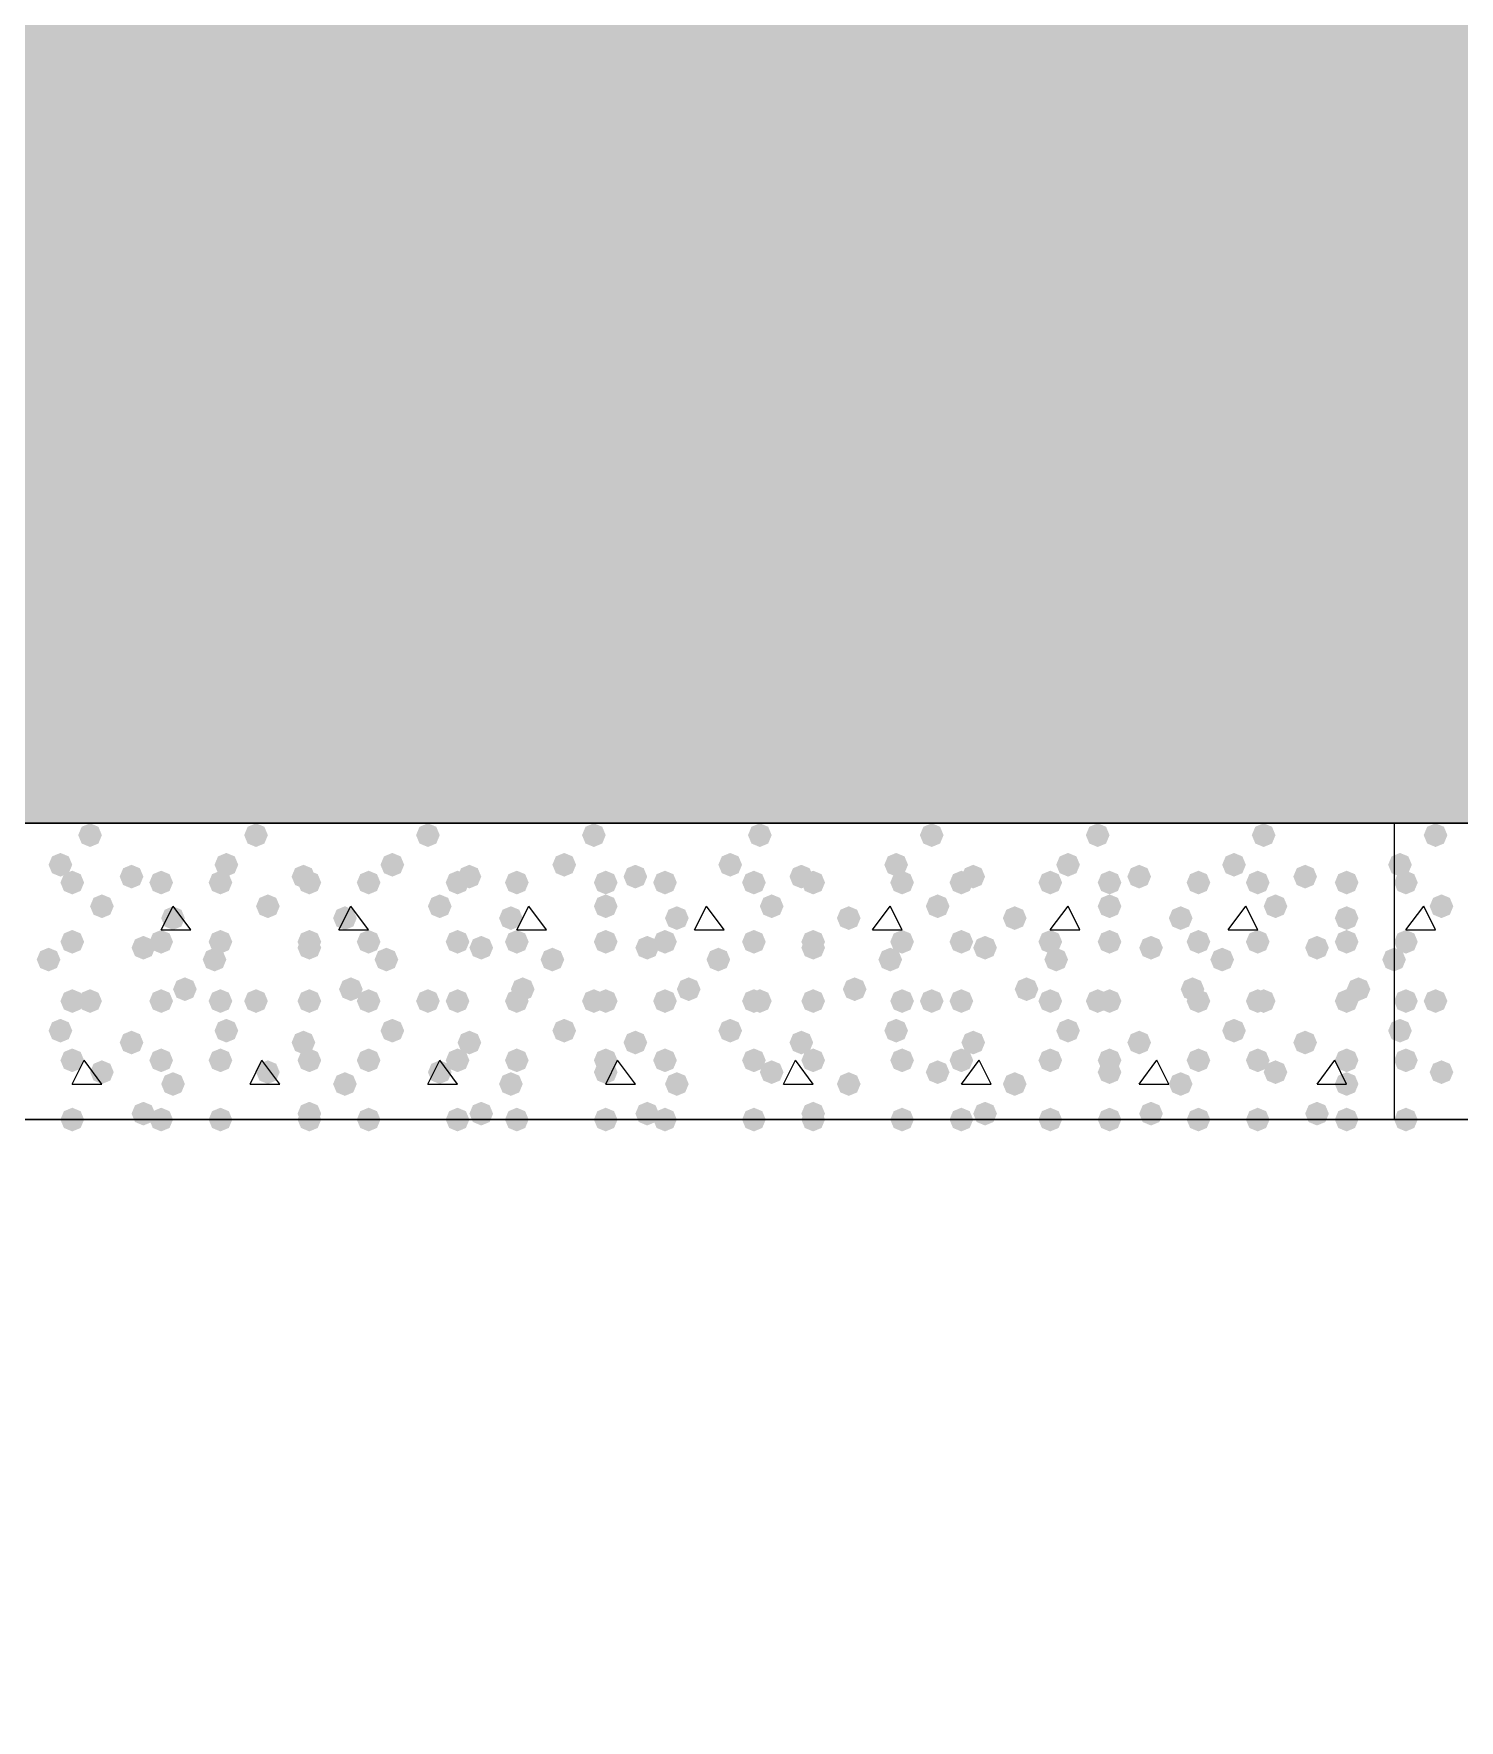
# Model space of a CAD drawing. Header units: millimetres. Extents: x 0 to 420, y 0 to 297.
# Drawn here: x 185.06 to 195.24, y 143.83 to 155.88 of the extents above; entities that cross this region are included whole.
import ezdxf

# ---------------------------------------------------------------- set-up
doc = ezdxf.new("R2010")
doc.units = ezdxf.units.MM
doc.layers.get('0').update_dxf_attribs({"linetype": 'CONTINUOUS'})

msp = doc.modelspace()

# ---------------------------------------------------------------- hatches: boundary and pattern name
at = {"true_color": 0x000008}
h = msp.add_hatch(color=0, dxfattribs=at)
h.paths.add_polyline_path([(379.518333, 162.263667), (33.401, 162.263667), (379.518333, 150.241)], flags=0)
h.paths.add_polyline_path([(33.401, 162.263667), (379.518333, 150.241), (33.401, 150.241)], flags=0)
for points in [[(185.547, 150.156333), (185.522129, 150.096537), (185.462333, 150.071667), (185.402537, 150.096537), (185.377667, 150.156333), (185.402537, 150.216129), (185.462333, 150.241), (185.522129, 150.216129)], [(186.732333, 150.156333), (186.707462, 150.096537), (186.647667, 150.071667), (186.587871, 150.096537), (186.563, 150.156333), (186.587871, 150.216129), (186.647667, 150.241), (186.707462, 150.216129)], [(187.96, 150.156333), (187.935129, 150.096537), (187.875333, 150.071667), (187.815538, 150.096537), (187.790667, 150.156333), (187.815537, 150.216129), (187.875333, 150.241), (187.935129, 150.216129)], [(189.145333, 150.156333), (189.120462, 150.096537), (189.060667, 150.071667), (189.000871, 150.096537), (188.976, 150.156333), (189.000871, 150.216129), (189.060667, 150.241), (189.120462, 150.216129)], [(190.330667, 150.156333), (190.305796, 150.096537), (190.246, 150.071667), (190.186204, 150.096537), (190.161333, 150.156333), (190.186204, 150.216129), (190.246, 150.241), (190.305796, 150.216129)], [(191.558333, 150.156333), (191.533462, 150.096537), (191.473667, 150.071667), (191.413871, 150.096537), (191.389, 150.156333), (191.413871, 150.216129), (191.473667, 150.241), (191.533462, 150.216129)], [(192.743667, 150.156333), (192.718796, 150.096537), (192.659, 150.071667), (192.599204, 150.096537), (192.574333, 150.156333), (192.599204, 150.216129), (192.659, 150.241), (192.718796, 150.216129)], [(193.929, 150.156333), (193.904129, 150.096537), (193.844333, 150.071667), (193.784538, 150.096537), (193.759667, 150.156333), (193.784537, 150.216129), (193.844333, 150.241), (193.904129, 150.216129)], [(185.335333, 149.944667), (185.310462, 149.884871), (185.250667, 149.86), (185.190871, 149.884871), (185.166, 149.944667), (185.190871, 150.004462), (185.250667, 150.029333), (185.310462, 150.004463)], [(186.520667, 149.944667), (186.495796, 149.884871), (186.436, 149.86), (186.376204, 149.884871), (186.351333, 149.944667), (186.376204, 150.004462), (186.436, 150.029333), (186.495796, 150.004463)], [(187.706, 149.944667), (187.681129, 149.884871), (187.621333, 149.86), (187.561538, 149.884871), (187.536667, 149.944667), (187.561537, 150.004462), (187.621333, 150.029333), (187.681129, 150.004463)], [(188.933667, 149.944667), (188.908796, 149.884871), (188.849, 149.86), (188.789204, 149.884871), (188.764333, 149.944667), (188.789204, 150.004462), (188.849, 150.029333), (188.908796, 150.004463)], [(190.119, 149.944667), (190.094129, 149.884871), (190.034333, 149.86), (189.974538, 149.884871), (189.949667, 149.944667), (189.974537, 150.004462), (190.034333, 150.029333), (190.094129, 150.004463)], [(191.304333, 149.944667), (191.279462, 149.884871), (191.219667, 149.86), (191.159871, 149.884871), (191.135, 149.944667), (191.159871, 150.004462), (191.219667, 150.029333), (191.279462, 150.004463)], [(192.532, 149.944667), (192.507129, 149.884871), (192.447333, 149.86), (192.387538, 149.884871), (192.362667, 149.944667), (192.387537, 150.004462), (192.447333, 150.029333), (192.507129, 150.004463)], [(193.717333, 149.944667), (193.692462, 149.884871), (193.632667, 149.86), (193.572871, 149.884871), (193.548, 149.944667), (193.572871, 150.004462), (193.632667, 150.029333), (193.692462, 150.004463)], [(185.42, 149.817667), (185.395129, 149.757871), (185.335333, 149.733), (185.275538, 149.757871), (185.250667, 149.817667), (185.275537, 149.877462), (185.335333, 149.902333), (185.395129, 149.877463)], [(185.843333, 149.86), (185.818463, 149.800204), (185.758667, 149.775333), (185.698871, 149.800204), (185.674, 149.86), (185.698871, 149.919796), (185.758667, 149.944667), (185.818462, 149.919796)], [(186.055, 149.817667), (186.030129, 149.757871), (185.970333, 149.733), (185.910538, 149.757871), (185.885667, 149.817667), (185.910537, 149.877462), (185.970333, 149.902333), (186.030129, 149.877463)], [(186.478333, 149.817667), (186.453463, 149.757871), (186.393667, 149.733), (186.333871, 149.757871), (186.309, 149.817667), (186.333871, 149.877462), (186.393667, 149.902333), (186.453462, 149.877463)], [(187.071, 149.86), (187.046129, 149.800204), (186.986333, 149.775333), (186.926538, 149.800204), (186.901667, 149.86), (186.926537, 149.919796), (186.986333, 149.944667), (187.046129, 149.919796)], [(187.113333, 149.817667), (187.088462, 149.757871), (187.028667, 149.733), (186.968871, 149.757871), (186.944, 149.817667), (186.968871, 149.877462), (187.028667, 149.902333), (187.088462, 149.877463)], [(187.536667, 149.817667), (187.511796, 149.757871), (187.452, 149.733), (187.392204, 149.757871), (187.367333, 149.817667), (187.392204, 149.877462), (187.452, 149.902333), (187.511796, 149.877463)], [(188.171667, 149.817667), (188.146796, 149.757871), (188.087, 149.733), (188.027204, 149.757871), (188.002333, 149.817667), (188.027204, 149.877462), (188.087, 149.902333), (188.146796, 149.877463)], [(188.256333, 149.86), (188.231462, 149.800204), (188.171667, 149.775333), (188.111871, 149.800204), (188.087, 149.86), (188.111871, 149.919796), (188.171667, 149.944667), (188.231462, 149.919796)], [(188.595, 149.817667), (188.570129, 149.757871), (188.510333, 149.733), (188.450538, 149.757871), (188.425667, 149.817667), (188.450537, 149.877462), (188.510333, 149.902333), (188.570129, 149.877463)], [(189.23, 149.817667), (189.205129, 149.757871), (189.145333, 149.733), (189.085538, 149.757871), (189.060667, 149.817667), (189.085537, 149.877462), (189.145333, 149.902333), (189.205129, 149.877463)], [(189.441667, 149.86), (189.416796, 149.800204), (189.357, 149.775333), (189.297204, 149.800204), (189.272333, 149.86), (189.297204, 149.919796), (189.357, 149.944667), (189.416796, 149.919796)], [(189.653333, 149.817667), (189.628463, 149.757871), (189.568667, 149.733), (189.508871, 149.757871), (189.484, 149.817667), (189.508871, 149.877462), (189.568667, 149.902333), (189.628462, 149.877463)], [(190.288333, 149.817667), (190.263463, 149.757871), (190.203667, 149.733), (190.143871, 149.757871), (190.119, 149.817667), (190.143871, 149.877462), (190.203667, 149.902333), (190.263462, 149.877463)], [(190.627, 149.86), (190.602129, 149.800204), (190.542333, 149.775333), (190.482537, 149.800204), (190.457667, 149.86), (190.482537, 149.919796), (190.542333, 149.944667), (190.602129, 149.919796)], [(190.711667, 149.817667), (190.686796, 149.757871), (190.627, 149.733), (190.567204, 149.757871), (190.542333, 149.817667), (190.567204, 149.877462), (190.627, 149.902333), (190.686796, 149.877463)], [(191.346667, 149.817667), (191.321796, 149.757871), (191.262, 149.733), (191.202204, 149.757871), (191.177333, 149.817667), (191.202204, 149.877462), (191.262, 149.902333), (191.321796, 149.877463)], [(191.77, 149.817667), (191.745129, 149.757871), (191.685333, 149.733), (191.625538, 149.757871), (191.600667, 149.817667), (191.625537, 149.877462), (191.685333, 149.902333), (191.745129, 149.877463)], [(191.854667, 149.86), (191.829796, 149.800204), (191.77, 149.775333), (191.710204, 149.800204), (191.685333, 149.86), (191.710204, 149.919796), (191.77, 149.944667), (191.829796, 149.919796)], [(192.405, 149.817667), (192.380129, 149.757871), (192.320333, 149.733), (192.260538, 149.757871), (192.235667, 149.817667), (192.260537, 149.877462), (192.320333, 149.902333), (192.380129, 149.877463)], [(192.828333, 149.817667), (192.803462, 149.757871), (192.743667, 149.733), (192.683871, 149.757871), (192.659, 149.817667), (192.683871, 149.877462), (192.743667, 149.902333), (192.803462, 149.877463)], [(193.04, 149.86), (193.015129, 149.800204), (192.955333, 149.775333), (192.895538, 149.800204), (192.870667, 149.86), (192.895537, 149.919796), (192.955333, 149.944667), (193.015129, 149.919796)], [(193.463333, 149.817667), (193.438462, 149.757871), (193.378667, 149.733), (193.318871, 149.757871), (193.294, 149.817667), (193.318871, 149.877462), (193.378667, 149.902333), (193.438462, 149.877463)], [(193.886667, 149.817667), (193.861796, 149.757871), (193.802, 149.733), (193.742204, 149.757871), (193.717333, 149.817667), (193.742204, 149.877462), (193.802, 149.902333), (193.861796, 149.877463)], [(194.225333, 149.86), (194.200462, 149.800204), (194.140667, 149.775333), (194.080871, 149.800204), (194.056, 149.86), (194.080871, 149.919796), (194.140667, 149.944667), (194.200462, 149.919796)], [(194.521667, 149.817667), (194.496796, 149.757871), (194.437, 149.733), (194.377204, 149.757871), (194.352333, 149.817667), (194.377204, 149.877462), (194.437, 149.902333), (194.496796, 149.877463)], [(185.631667, 149.648333), (185.606796, 149.588537), (185.547, 149.563667), (185.487204, 149.588537), (185.462333, 149.648333), (185.487204, 149.708129), (185.547, 149.733), (185.606796, 149.708129)], [(186.817, 149.648333), (186.792129, 149.588537), (186.732333, 149.563667), (186.672537, 149.588537), (186.647667, 149.648333), (186.672537, 149.708129), (186.732333, 149.733), (186.792129, 149.708129)], [(188.044667, 149.648333), (188.019796, 149.588537), (187.96, 149.563667), (187.900204, 149.588537), (187.875333, 149.648333), (187.900204, 149.708129), (187.96, 149.733), (188.019796, 149.708129)], [(189.23, 149.648333), (189.205129, 149.588537), (189.145333, 149.563667), (189.085538, 149.588537), (189.060667, 149.648333), (189.085537, 149.708129), (189.145333, 149.733), (189.205129, 149.708129)], [(190.415333, 149.648333), (190.390462, 149.588537), (190.330667, 149.563667), (190.270871, 149.588537), (190.246, 149.648333), (190.270871, 149.708129), (190.330667, 149.733), (190.390462, 149.708129)], [(191.600667, 149.648333), (191.575796, 149.588537), (191.516, 149.563667), (191.456204, 149.588537), (191.431333, 149.648333), (191.456204, 149.708129), (191.516, 149.733), (191.575796, 149.708129)], [(192.828333, 149.648333), (192.803462, 149.588537), (192.743667, 149.563667), (192.683871, 149.588537), (192.659, 149.648333), (192.683871, 149.708129), (192.743667, 149.733), (192.803462, 149.708129)], [(194.013667, 149.648333), (193.988796, 149.588537), (193.929, 149.563667), (193.869204, 149.588537), (193.844333, 149.648333), (193.869204, 149.708129), (193.929, 149.733), (193.988796, 149.708129)], [(186.139667, 149.563667), (186.114796, 149.503871), (186.055, 149.479), (185.995204, 149.503871), (185.970333, 149.563667), (185.995204, 149.623462), (186.055, 149.648333), (186.114796, 149.623463)], [(187.367333, 149.563667), (187.342462, 149.503871), (187.282667, 149.479), (187.222871, 149.503871), (187.198, 149.563667), (187.222871, 149.623462), (187.282667, 149.648333), (187.342462, 149.623463)], [(188.552667, 149.563667), (188.527796, 149.503871), (188.468, 149.479), (188.408204, 149.503871), (188.383333, 149.563667), (188.408204, 149.623462), (188.468, 149.648333), (188.527796, 149.623463)], [(189.738, 149.563667), (189.713129, 149.503871), (189.653333, 149.479), (189.593538, 149.503871), (189.568667, 149.563667), (189.593537, 149.623462), (189.653333, 149.648333), (189.713129, 149.623463)], [(190.965667, 149.563667), (190.940796, 149.503871), (190.881, 149.479), (190.821204, 149.503871), (190.796333, 149.563667), (190.821204, 149.623462), (190.881, 149.648333), (190.940796, 149.623463)], [(192.151, 149.563667), (192.126129, 149.503871), (192.066333, 149.479), (192.006538, 149.503871), (191.981667, 149.563667), (192.006537, 149.623462), (192.066333, 149.648333), (192.126129, 149.623463)], [(193.336333, 149.563667), (193.311462, 149.503871), (193.251667, 149.479), (193.191871, 149.503871), (193.167, 149.563667), (193.191871, 149.623462), (193.251667, 149.648333), (193.311462, 149.623463)], [(194.521667, 149.563667), (194.496796, 149.503871), (194.437, 149.479), (194.377204, 149.503871), (194.352333, 149.563667), (194.377204, 149.623462), (194.437, 149.648333), (194.496796, 149.623463)], [(185.42, 149.394333), (185.395129, 149.334537), (185.335333, 149.309667), (185.275538, 149.334537), (185.250667, 149.394333), (185.275537, 149.454129), (185.335333, 149.479), (185.395129, 149.454129)], [(185.928, 149.352), (185.903129, 149.292204), (185.843333, 149.267333), (185.783537, 149.292204), (185.758667, 149.352), (185.783537, 149.411796), (185.843333, 149.436667), (185.903129, 149.411796)], [(186.055, 149.394333), (186.030129, 149.334537), (185.970333, 149.309667), (185.910538, 149.334537), (185.885667, 149.394333), (185.910537, 149.454129), (185.970333, 149.479), (186.030129, 149.454129)], [(186.478333, 149.394333), (186.453463, 149.334537), (186.393667, 149.309667), (186.333871, 149.334537), (186.309, 149.394333), (186.333871, 149.454129), (186.393667, 149.479), (186.453462, 149.454129)], [(187.113333, 149.394333), (187.088462, 149.334537), (187.028667, 149.309667), (186.968871, 149.334537), (186.944, 149.394333), (186.968871, 149.454129), (187.028667, 149.479), (187.088462, 149.454129)], [(187.113333, 149.352), (187.088462, 149.292204), (187.028667, 149.267333), (186.968871, 149.292204), (186.944, 149.352), (186.968871, 149.411796), (187.028667, 149.436667), (187.088462, 149.411796)], [(187.536667, 149.394333), (187.511796, 149.334537), (187.452, 149.309667), (187.392204, 149.334537), (187.367333, 149.394333), (187.392204, 149.454129), (187.452, 149.479), (187.511796, 149.454129)], [(188.171667, 149.394333), (188.146796, 149.334537), (188.087, 149.309667), (188.027204, 149.334537), (188.002333, 149.394333), (188.027204, 149.454129), (188.087, 149.479), (188.146796, 149.454129)], [(188.341, 149.352), (188.316129, 149.292204), (188.256333, 149.267333), (188.196538, 149.292204), (188.171667, 149.352), (188.196537, 149.411796), (188.256333, 149.436667), (188.316129, 149.411796)], [(188.595, 149.394333), (188.570129, 149.334537), (188.510333, 149.309667), (188.450538, 149.334537), (188.425667, 149.394333), (188.450537, 149.454129), (188.510333, 149.479), (188.570129, 149.454129)], [(189.23, 149.394333), (189.205129, 149.334537), (189.145333, 149.309667), (189.085538, 149.334537), (189.060667, 149.394333), (189.085537, 149.454129), (189.145333, 149.479), (189.205129, 149.454129)], [(189.526333, 149.352), (189.501462, 149.292204), (189.441667, 149.267333), (189.381871, 149.292204), (189.357, 149.352), (189.381871, 149.411796), (189.441667, 149.436667), (189.501462, 149.411796)], [(189.653333, 149.394333), (189.628463, 149.334537), (189.568667, 149.309667), (189.508871, 149.334537), (189.484, 149.394333), (189.508871, 149.454129), (189.568667, 149.479), (189.628462, 149.454129)], [(190.288333, 149.394333), (190.263463, 149.334537), (190.203667, 149.309667), (190.143871, 149.334537), (190.119, 149.394333), (190.143871, 149.454129), (190.203667, 149.479), (190.263462, 149.454129)], [(190.711667, 149.394333), (190.686796, 149.334537), (190.627, 149.309667), (190.567204, 149.334537), (190.542333, 149.394333), (190.567204, 149.454129), (190.627, 149.479), (190.686796, 149.454129)], [(190.711667, 149.352), (190.686796, 149.292204), (190.627, 149.267333), (190.567204, 149.292204), (190.542333, 149.352), (190.567204, 149.411796), (190.627, 149.436667), (190.686796, 149.411796)], [(191.346667, 149.394333), (191.321796, 149.334537), (191.262, 149.309667), (191.202204, 149.334537), (191.177333, 149.394333), (191.202204, 149.454129), (191.262, 149.479), (191.321796, 149.454129)], [(191.77, 149.394333), (191.745129, 149.334537), (191.685333, 149.309667), (191.625538, 149.334537), (191.600667, 149.394333), (191.625537, 149.454129), (191.685333, 149.479), (191.745129, 149.454129)], [(191.939333, 149.352), (191.914463, 149.292204), (191.854667, 149.267333), (191.794871, 149.292204), (191.77, 149.352), (191.794871, 149.411796), (191.854667, 149.436667), (191.914462, 149.411796)], [(192.405, 149.394333), (192.380129, 149.334537), (192.320333, 149.309667), (192.260538, 149.334537), (192.235667, 149.394333), (192.260537, 149.454129), (192.320333, 149.479), (192.380129, 149.454129)], [(192.828333, 149.394333), (192.803462, 149.334537), (192.743667, 149.309667), (192.683871, 149.334537), (192.659, 149.394333), (192.683871, 149.454129), (192.743667, 149.479), (192.803462, 149.454129)], [(193.124667, 149.352), (193.099796, 149.292204), (193.04, 149.267333), (192.980204, 149.292204), (192.955333, 149.352), (192.980204, 149.411796), (193.04, 149.436667), (193.099796, 149.411796)], [(193.463333, 149.394333), (193.438462, 149.334537), (193.378667, 149.309667), (193.318871, 149.334537), (193.294, 149.394333), (193.318871, 149.454129), (193.378667, 149.479), (193.438462, 149.454129)], [(193.886667, 149.394333), (193.861796, 149.334537), (193.802, 149.309667), (193.742204, 149.334537), (193.717333, 149.394333), (193.742204, 149.454129), (193.802, 149.479), (193.861796, 149.454129)], [(194.31, 149.352), (194.285129, 149.292204), (194.225333, 149.267333), (194.165538, 149.292204), (194.140667, 149.352), (194.165537, 149.411796), (194.225333, 149.436667), (194.285129, 149.411796)], [(194.521667, 149.394333), (194.496796, 149.334537), (194.437, 149.309667), (194.377204, 149.334537), (194.352333, 149.394333), (194.377204, 149.454129), (194.437, 149.479), (194.496796, 149.454129)], [(185.250667, 149.267333), (185.225796, 149.207537), (185.166, 149.182667), (185.106204, 149.207537), (185.081333, 149.267333), (185.106204, 149.327129), (185.166, 149.352), (185.225796, 149.327129)], [(186.436, 149.267333), (186.411129, 149.207537), (186.351333, 149.182667), (186.291538, 149.207537), (186.266667, 149.267333), (186.291537, 149.327129), (186.351333, 149.352), (186.411129, 149.327129)], [(187.663667, 149.267333), (187.638796, 149.207537), (187.579, 149.182667), (187.519204, 149.207537), (187.494333, 149.267333), (187.519204, 149.327129), (187.579, 149.352), (187.638796, 149.327129)], [(188.849, 149.267333), (188.824129, 149.207537), (188.764333, 149.182667), (188.704538, 149.207537), (188.679667, 149.267333), (188.704537, 149.327129), (188.764333, 149.352), (188.824129, 149.327129)], [(190.034333, 149.267333), (190.009462, 149.207537), (189.949667, 149.182667), (189.889871, 149.207537), (189.865, 149.267333), (189.889871, 149.327129), (189.949667, 149.352), (190.009462, 149.327129)], [(191.262, 149.267333), (191.237129, 149.207537), (191.177333, 149.182667), (191.117538, 149.207537), (191.092667, 149.267333), (191.117537, 149.327129), (191.177333, 149.352), (191.237129, 149.327129)], [(192.447333, 149.267333), (192.422462, 149.207537), (192.362667, 149.182667), (192.302871, 149.207537), (192.278, 149.267333), (192.302871, 149.327129), (192.362667, 149.352), (192.422462, 149.327129)], [(193.632667, 149.267333), (193.607796, 149.207537), (193.548, 149.182667), (193.488204, 149.207537), (193.463333, 149.267333), (193.488204, 149.327129), (193.548, 149.352), (193.607796, 149.327129)], [(194.860333, 149.267333), (194.835462, 149.207537), (194.775667, 149.182667), (194.715871, 149.207537), (194.691, 149.267333), (194.715871, 149.327129), (194.775667, 149.352), (194.835462, 149.327129)], [(185.42, 148.971), (185.395129, 148.911204), (185.335333, 148.886333), (185.275538, 148.911204), (185.250667, 148.971), (185.275537, 149.030796), (185.335333, 149.055667), (185.395129, 149.030796)], [(185.547, 148.971), (185.522129, 148.911204), (185.462333, 148.886333), (185.402537, 148.911204), (185.377667, 148.971), (185.402537, 149.030796), (185.462333, 149.055667), (185.522129, 149.030796)], [(186.055, 148.971), (186.030129, 148.911204), (185.970333, 148.886333), (185.910538, 148.911204), (185.885667, 148.971), (185.910537, 149.030796), (185.970333, 149.055667), (186.030129, 149.030796)], [(186.224333, 149.055667), (186.199462, 148.995871), (186.139667, 148.971), (186.079871, 148.995871), (186.055, 149.055667), (186.079871, 149.115462), (186.139667, 149.140333), (186.199462, 149.115463)], [(186.478333, 148.971), (186.453463, 148.911204), (186.393667, 148.886333), (186.333871, 148.911204), (186.309, 148.971), (186.333871, 149.030796), (186.393667, 149.055667), (186.453462, 149.030796)], [(186.732333, 148.971), (186.707462, 148.911204), (186.647667, 148.886333), (186.587871, 148.911204), (186.563, 148.971), (186.587871, 149.030796), (186.647667, 149.055667), (186.707462, 149.030796)], [(187.113333, 148.971), (187.088462, 148.911204), (187.028667, 148.886333), (186.968871, 148.911204), (186.944, 148.971), (186.968871, 149.030796), (187.028667, 149.055667), (187.088462, 149.030796)], [(187.409667, 149.055667), (187.384796, 148.995871), (187.325, 148.971), (187.265204, 148.995871), (187.240333, 149.055667), (187.265204, 149.115462), (187.325, 149.140333), (187.384796, 149.115463)], [(187.536667, 148.971), (187.511796, 148.911204), (187.452, 148.886333), (187.392204, 148.911204), (187.367333, 148.971), (187.392204, 149.030796), (187.452, 149.055667), (187.511796, 149.030796)], [(187.96, 148.971), (187.935129, 148.911204), (187.875333, 148.886333), (187.815538, 148.911204), (187.790667, 148.971), (187.815537, 149.030796), (187.875333, 149.055667), (187.935129, 149.030796)], [(188.171667, 148.971), (188.146796, 148.911204), (188.087, 148.886333), (188.027204, 148.911204), (188.002333, 148.971), (188.027204, 149.030796), (188.087, 149.055667), (188.146796, 149.030796)], [(188.595, 148.971), (188.570129, 148.911204), (188.510333, 148.886333), (188.450538, 148.911204), (188.425667, 148.971), (188.450537, 149.030796), (188.510333, 149.055667), (188.570129, 149.030796)], [(188.637333, 149.055667), (188.612462, 148.995871), (188.552667, 148.971), (188.492871, 148.995871), (188.468, 149.055667), (188.492871, 149.115462), (188.552667, 149.140333), (188.612462, 149.115463)], [(189.145333, 148.971), (189.120462, 148.911204), (189.060667, 148.886333), (189.000871, 148.911204), (188.976, 148.971), (189.000871, 149.030796), (189.060667, 149.055667), (189.120462, 149.030796)], [(189.23, 148.971), (189.205129, 148.911204), (189.145333, 148.886333), (189.085538, 148.911204), (189.060667, 148.971), (189.085537, 149.030796), (189.145333, 149.055667), (189.205129, 149.030796)], [(189.653333, 148.971), (189.628463, 148.911204), (189.568667, 148.886333), (189.508871, 148.911204), (189.484, 148.971), (189.508871, 149.030796), (189.568667, 149.055667), (189.628462, 149.030796)], [(189.822667, 149.055667), (189.797796, 148.995871), (189.738, 148.971), (189.678204, 148.995871), (189.653333, 149.055667), (189.678204, 149.115462), (189.738, 149.140333), (189.797796, 149.115463)], [(190.288333, 148.971), (190.263463, 148.911204), (190.203667, 148.886333), (190.143871, 148.911204), (190.119, 148.971), (190.143871, 149.030796), (190.203667, 149.055667), (190.263462, 149.030796)], [(190.330667, 148.971), (190.305796, 148.911204), (190.246, 148.886333), (190.186204, 148.911204), (190.161333, 148.971), (190.186204, 149.030796), (190.246, 149.055667), (190.305796, 149.030796)], [(190.711667, 148.971), (190.686796, 148.911204), (190.627, 148.886333), (190.567204, 148.911204), (190.542333, 148.971), (190.567204, 149.030796), (190.627, 149.055667), (190.686796, 149.030796)], [(191.008, 149.055667), (190.983129, 148.995871), (190.923333, 148.971), (190.863538, 148.995871), (190.838667, 149.055667), (190.863537, 149.115462), (190.923333, 149.140333), (190.983129, 149.115463)], [(191.346667, 148.971), (191.321796, 148.911204), (191.262, 148.886333), (191.202204, 148.911204), (191.177333, 148.971), (191.202204, 149.030796), (191.262, 149.055667), (191.321796, 149.030796)], [(191.558333, 148.971), (191.533462, 148.911204), (191.473667, 148.886333), (191.413871, 148.911204), (191.389, 148.971), (191.413871, 149.030796), (191.473667, 149.055667), (191.533462, 149.030796)], [(191.77, 148.971), (191.745129, 148.911204), (191.685333, 148.886333), (191.625538, 148.911204), (191.600667, 148.971), (191.625537, 149.030796), (191.685333, 149.055667), (191.745129, 149.030796)], [(192.235667, 149.055667), (192.210796, 148.995871), (192.151, 148.971), (192.091204, 148.995871), (192.066333, 149.055667), (192.091204, 149.115462), (192.151, 149.140333), (192.210796, 149.115463)], [(192.405, 148.971), (192.380129, 148.911204), (192.320333, 148.886333), (192.260538, 148.911204), (192.235667, 148.971), (192.260537, 149.030796), (192.320333, 149.055667), (192.380129, 149.030796)], [(192.743667, 148.971), (192.718796, 148.911204), (192.659, 148.886333), (192.599204, 148.911204), (192.574333, 148.971), (192.599204, 149.030796), (192.659, 149.055667), (192.718796, 149.030796)], [(192.828333, 148.971), (192.803462, 148.911204), (192.743667, 148.886333), (192.683871, 148.911204), (192.659, 148.971), (192.683871, 149.030796), (192.743667, 149.055667), (192.803462, 149.030796)], [(193.421, 149.055667), (193.396129, 148.995871), (193.336333, 148.971), (193.276538, 148.995871), (193.251667, 149.055667), (193.276537, 149.115462), (193.336333, 149.140333), (193.396129, 149.115463)], [(193.463333, 148.971), (193.438462, 148.911204), (193.378667, 148.886333), (193.318871, 148.911204), (193.294, 148.971), (193.318871, 149.030796), (193.378667, 149.055667), (193.438462, 149.030796)], [(193.886667, 148.971), (193.861796, 148.911204), (193.802, 148.886333), (193.742204, 148.911204), (193.717333, 148.971), (193.742204, 149.030796), (193.802, 149.055667), (193.861796, 149.030796)], [(193.929, 148.971), (193.904129, 148.911204), (193.844333, 148.886333), (193.784538, 148.911204), (193.759667, 148.971), (193.784537, 149.030796), (193.844333, 149.055667), (193.904129, 149.030796)], [(194.521667, 148.971), (194.496796, 148.911204), (194.437, 148.886333), (194.377204, 148.911204), (194.352333, 148.971), (194.377204, 149.030796), (194.437, 149.055667), (194.496796, 149.030796)], [(194.606333, 149.055667), (194.581462, 148.995871), (194.521667, 148.971), (194.461871, 148.995871), (194.437, 149.055667), (194.461871, 149.115462), (194.521667, 149.140333), (194.581462, 149.115463)], [(185.335333, 148.759333), (185.310462, 148.699537), (185.250667, 148.674667), (185.190871, 148.699537), (185.166, 148.759333), (185.190871, 148.819129), (185.250667, 148.844), (185.310462, 148.819129)], [(186.520667, 148.759333), (186.495796, 148.699537), (186.436, 148.674667), (186.376204, 148.699537), (186.351333, 148.759333), (186.376204, 148.819129), (186.436, 148.844), (186.495796, 148.819129)], [(187.706, 148.759333), (187.681129, 148.699537), (187.621333, 148.674667), (187.561538, 148.699537), (187.536667, 148.759333), (187.561537, 148.819129), (187.621333, 148.844), (187.681129, 148.819129)], [(188.933667, 148.759333), (188.908796, 148.699537), (188.849, 148.674667), (188.789204, 148.699537), (188.764333, 148.759333), (188.789204, 148.819129), (188.849, 148.844), (188.908796, 148.819129)], [(190.119, 148.759333), (190.094129, 148.699537), (190.034333, 148.674667), (189.974538, 148.699537), (189.949667, 148.759333), (189.974537, 148.819129), (190.034333, 148.844), (190.094129, 148.819129)], [(191.304333, 148.759333), (191.279462, 148.699537), (191.219667, 148.674667), (191.159871, 148.699537), (191.135, 148.759333), (191.159871, 148.819129), (191.219667, 148.844), (191.279462, 148.819129)], [(192.532, 148.759333), (192.507129, 148.699537), (192.447333, 148.674667), (192.387538, 148.699537), (192.362667, 148.759333), (192.387537, 148.819129), (192.447333, 148.844), (192.507129, 148.819129)], [(193.717333, 148.759333), (193.692462, 148.699537), (193.632667, 148.674667), (193.572871, 148.699537), (193.548, 148.759333), (193.572871, 148.819129), (193.632667, 148.844), (193.692462, 148.819129)], [(185.843333, 148.674667), (185.818463, 148.614871), (185.758667, 148.59), (185.698871, 148.614871), (185.674, 148.674667), (185.698871, 148.734462), (185.758667, 148.759333), (185.818462, 148.734463)], [(187.071, 148.674667), (187.046129, 148.614871), (186.986333, 148.59), (186.926538, 148.614871), (186.901667, 148.674667), (186.926537, 148.734462), (186.986333, 148.759333), (187.046129, 148.734463)], [(188.256333, 148.674667), (188.231462, 148.614871), (188.171667, 148.59), (188.111871, 148.614871), (188.087, 148.674667), (188.111871, 148.734462), (188.171667, 148.759333), (188.231462, 148.734463)], [(189.441667, 148.674667), (189.416796, 148.614871), (189.357, 148.59), (189.297204, 148.614871), (189.272333, 148.674667), (189.297204, 148.734462), (189.357, 148.759333), (189.416796, 148.734463)], [(190.627, 148.674667), (190.602129, 148.614871), (190.542333, 148.59), (190.482537, 148.614871), (190.457667, 148.674667), (190.482537, 148.734462), (190.542333, 148.759333), (190.602129, 148.734463)], [(191.854667, 148.674667), (191.829796, 148.614871), (191.77, 148.59), (191.710204, 148.614871), (191.685333, 148.674667), (191.710204, 148.734462), (191.77, 148.759333), (191.829796, 148.734463)], [(193.04, 148.674667), (193.015129, 148.614871), (192.955333, 148.59), (192.895538, 148.614871), (192.870667, 148.674667), (192.895537, 148.734462), (192.955333, 148.759333), (193.015129, 148.734463)], [(194.225333, 148.674667), (194.200462, 148.614871), (194.140667, 148.59), (194.080871, 148.614871), (194.056, 148.674667), (194.080871, 148.734462), (194.140667, 148.759333), (194.200462, 148.734463)], [(185.42, 148.547667), (185.395129, 148.487871), (185.335333, 148.463), (185.275538, 148.487871), (185.250667, 148.547667), (185.275537, 148.607462), (185.335333, 148.632333), (185.395129, 148.607463)], [(186.055, 148.547667), (186.030129, 148.487871), (185.970333, 148.463), (185.910538, 148.487871), (185.885667, 148.547667), (185.910537, 148.607462), (185.970333, 148.632333), (186.030129, 148.607463)], [(186.478333, 148.547667), (186.453463, 148.487871), (186.393667, 148.463), (186.333871, 148.487871), (186.309, 148.547667), (186.333871, 148.607462), (186.393667, 148.632333), (186.453462, 148.607463)], [(187.113333, 148.547667), (187.088462, 148.487871), (187.028667, 148.463), (186.968871, 148.487871), (186.944, 148.547667), (186.968871, 148.607462), (187.028667, 148.632333), (187.088462, 148.607463)], [(187.536667, 148.547667), (187.511796, 148.487871), (187.452, 148.463), (187.392204, 148.487871), (187.367333, 148.547667), (187.392204, 148.607462), (187.452, 148.632333), (187.511796, 148.607463)], [(188.171667, 148.547667), (188.146796, 148.487871), (188.087, 148.463), (188.027204, 148.487871), (188.002333, 148.547667), (188.027204, 148.607462), (188.087, 148.632333), (188.146796, 148.607463)], [(188.595, 148.547667), (188.570129, 148.487871), (188.510333, 148.463), (188.450538, 148.487871), (188.425667, 148.547667), (188.450537, 148.607462), (188.510333, 148.632333), (188.570129, 148.607463)], [(189.23, 148.547667), (189.205129, 148.487871), (189.145333, 148.463), (189.085538, 148.487871), (189.060667, 148.547667), (189.085537, 148.607462), (189.145333, 148.632333), (189.205129, 148.607463)], [(189.653333, 148.547667), (189.628463, 148.487871), (189.568667, 148.463), (189.508871, 148.487871), (189.484, 148.547667), (189.508871, 148.607462), (189.568667, 148.632333), (189.628462, 148.607463)], [(190.288333, 148.547667), (190.263463, 148.487871), (190.203667, 148.463), (190.143871, 148.487871), (190.119, 148.547667), (190.143871, 148.607462), (190.203667, 148.632333), (190.263462, 148.607463)], [(190.711667, 148.547667), (190.686796, 148.487871), (190.627, 148.463), (190.567204, 148.487871), (190.542333, 148.547667), (190.567204, 148.607462), (190.627, 148.632333), (190.686796, 148.607463)], [(191.346667, 148.547667), (191.321796, 148.487871), (191.262, 148.463), (191.202204, 148.487871), (191.177333, 148.547667), (191.202204, 148.607462), (191.262, 148.632333), (191.321796, 148.607463)], [(191.77, 148.547667), (191.745129, 148.487871), (191.685333, 148.463), (191.625538, 148.487871), (191.600667, 148.547667), (191.625537, 148.607462), (191.685333, 148.632333), (191.745129, 148.607463)], [(192.405, 148.547667), (192.380129, 148.487871), (192.320333, 148.463), (192.260538, 148.487871), (192.235667, 148.547667), (192.260537, 148.607462), (192.320333, 148.632333), (192.380129, 148.607463)], [(192.828333, 148.547667), (192.803462, 148.487871), (192.743667, 148.463), (192.683871, 148.487871), (192.659, 148.547667), (192.683871, 148.607462), (192.743667, 148.632333), (192.803462, 148.607463)], [(193.463333, 148.547667), (193.438462, 148.487871), (193.378667, 148.463), (193.318871, 148.487871), (193.294, 148.547667), (193.318871, 148.607462), (193.378667, 148.632333), (193.438462, 148.607463)], [(193.886667, 148.547667), (193.861796, 148.487871), (193.802, 148.463), (193.742204, 148.487871), (193.717333, 148.547667), (193.742204, 148.607462), (193.802, 148.632333), (193.861796, 148.607463)], [(194.521667, 148.547667), (194.496796, 148.487871), (194.437, 148.463), (194.377204, 148.487871), (194.352333, 148.547667), (194.377204, 148.607462), (194.437, 148.632333), (194.496796, 148.607463)], [(185.631667, 148.463), (185.606796, 148.403204), (185.547, 148.378333), (185.487204, 148.403204), (185.462333, 148.463), (185.487204, 148.522796), (185.547, 148.547667), (185.606796, 148.522796)], [(186.139667, 148.378333), (186.114796, 148.318537), (186.055, 148.293667), (185.995204, 148.318537), (185.970333, 148.378333), (185.995204, 148.438129), (186.055, 148.463), (186.114796, 148.438129)], [(186.817, 148.463), (186.792129, 148.403204), (186.732333, 148.378333), (186.672537, 148.403204), (186.647667, 148.463), (186.672537, 148.522796), (186.732333, 148.547667), (186.792129, 148.522796)], [(187.367333, 148.378333), (187.342462, 148.318537), (187.282667, 148.293667), (187.222871, 148.318537), (187.198, 148.378333), (187.222871, 148.438129), (187.282667, 148.463), (187.342462, 148.438129)], [(188.044667, 148.463), (188.019796, 148.403204), (187.96, 148.378333), (187.900204, 148.403204), (187.875333, 148.463), (187.900204, 148.522796), (187.96, 148.547667), (188.019796, 148.522796)], [(188.552667, 148.378333), (188.527796, 148.318537), (188.468, 148.293667), (188.408204, 148.318537), (188.383333, 148.378333), (188.408204, 148.438129), (188.468, 148.463), (188.527796, 148.438129)], [(189.23, 148.463), (189.205129, 148.403204), (189.145333, 148.378333), (189.085538, 148.403204), (189.060667, 148.463), (189.085537, 148.522796), (189.145333, 148.547667), (189.205129, 148.522796)], [(189.738, 148.378333), (189.713129, 148.318537), (189.653333, 148.293667), (189.593538, 148.318537), (189.568667, 148.378333), (189.593537, 148.438129), (189.653333, 148.463), (189.713129, 148.438129)], [(190.415333, 148.463), (190.390462, 148.403204), (190.330667, 148.378333), (190.270871, 148.403204), (190.246, 148.463), (190.270871, 148.522796), (190.330667, 148.547667), (190.390462, 148.522796)], [(190.965667, 148.378333), (190.940796, 148.318537), (190.881, 148.293667), (190.821204, 148.318537), (190.796333, 148.378333), (190.821204, 148.438129), (190.881, 148.463), (190.940796, 148.438129)], [(191.600667, 148.463), (191.575796, 148.403204), (191.516, 148.378333), (191.456204, 148.403204), (191.431333, 148.463), (191.456204, 148.522796), (191.516, 148.547667), (191.575796, 148.522796)], [(192.151, 148.378333), (192.126129, 148.318537), (192.066333, 148.293667), (192.006538, 148.318537), (191.981667, 148.378333), (192.006537, 148.438129), (192.066333, 148.463), (192.126129, 148.438129)], [(192.828333, 148.463), (192.803462, 148.403204), (192.743667, 148.378333), (192.683871, 148.403204), (192.659, 148.463), (192.683871, 148.522796), (192.743667, 148.547667), (192.803462, 148.522796)], [(193.336333, 148.378333), (193.311462, 148.318537), (193.251667, 148.293667), (193.191871, 148.318537), (193.167, 148.378333), (193.191871, 148.438129), (193.251667, 148.463), (193.311462, 148.438129)], [(194.013667, 148.463), (193.988796, 148.403204), (193.929, 148.378333), (193.869204, 148.403204), (193.844333, 148.463), (193.869204, 148.522796), (193.929, 148.547667), (193.988796, 148.522796)], [(194.521667, 148.378333), (194.496796, 148.318537), (194.437, 148.293667), (194.377204, 148.318537), (194.352333, 148.378333), (194.377204, 148.438129), (194.437, 148.463), (194.496796, 148.438129)], [(185.42, 148.124333), (185.395129, 148.064537), (185.335333, 148.039667), (185.275538, 148.064537), (185.250667, 148.124333), (185.275537, 148.184129), (185.335333, 148.209), (185.395129, 148.184129)], [(185.928, 148.166667), (185.903129, 148.106871), (185.843333, 148.082), (185.783537, 148.106871), (185.758667, 148.166667), (185.783537, 148.226462), (185.843333, 148.251333), (185.903129, 148.226463)], [(186.055, 148.124333), (186.030129, 148.064537), (185.970333, 148.039667), (185.910538, 148.064537), (185.885667, 148.124333), (185.910537, 148.184129), (185.970333, 148.209), (186.030129, 148.184129)], [(186.478333, 148.124333), (186.453463, 148.064537), (186.393667, 148.039667), (186.333871, 148.064537), (186.309, 148.124333), (186.333871, 148.184129), (186.393667, 148.209), (186.453462, 148.184129)], [(187.113333, 148.166667), (187.088462, 148.106871), (187.028667, 148.082), (186.968871, 148.106871), (186.944, 148.166667), (186.968871, 148.226462), (187.028667, 148.251333), (187.088462, 148.226463)], [(187.113333, 148.124333), (187.088462, 148.064537), (187.028667, 148.039667), (186.968871, 148.064537), (186.944, 148.124333), (186.968871, 148.184129), (187.028667, 148.209), (187.088462, 148.184129)], [(187.536667, 148.124333), (187.511796, 148.064537), (187.452, 148.039667), (187.392204, 148.064537), (187.367333, 148.124333), (187.392204, 148.184129), (187.452, 148.209), (187.511796, 148.184129)], [(188.171667, 148.124333), (188.146796, 148.064537), (188.087, 148.039667), (188.027204, 148.064537), (188.002333, 148.124333), (188.027204, 148.184129), (188.087, 148.209), (188.146796, 148.184129)], [(188.341, 148.166667), (188.316129, 148.106871), (188.256333, 148.082), (188.196538, 148.106871), (188.171667, 148.166667), (188.196537, 148.226462), (188.256333, 148.251333), (188.316129, 148.226463)], [(188.595, 148.124333), (188.570129, 148.064537), (188.510333, 148.039667), (188.450538, 148.064537), (188.425667, 148.124333), (188.450537, 148.184129), (188.510333, 148.209), (188.570129, 148.184129)], [(189.23, 148.124333), (189.205129, 148.064537), (189.145333, 148.039667), (189.085538, 148.064537), (189.060667, 148.124333), (189.085537, 148.184129), (189.145333, 148.209), (189.205129, 148.184129)], [(189.526333, 148.166667), (189.501462, 148.106871), (189.441667, 148.082), (189.381871, 148.106871), (189.357, 148.166667), (189.381871, 148.226462), (189.441667, 148.251333), (189.501462, 148.226463)], [(189.653333, 148.124333), (189.628463, 148.064537), (189.568667, 148.039667), (189.508871, 148.064537), (189.484, 148.124333), (189.508871, 148.184129), (189.568667, 148.209), (189.628462, 148.184129)], [(190.288333, 148.124333), (190.263463, 148.064537), (190.203667, 148.039667), (190.143871, 148.064537), (190.119, 148.124333), (190.143871, 148.184129), (190.203667, 148.209), (190.263462, 148.184129)], [(190.711667, 148.166667), (190.686796, 148.106871), (190.627, 148.082), (190.567204, 148.106871), (190.542333, 148.166667), (190.567204, 148.226462), (190.627, 148.251333), (190.686796, 148.226463)], [(190.711667, 148.124333), (190.686796, 148.064537), (190.627, 148.039667), (190.567204, 148.064537), (190.542333, 148.124333), (190.567204, 148.184129), (190.627, 148.209), (190.686796, 148.184129)], [(191.346667, 148.124333), (191.321796, 148.064537), (191.262, 148.039667), (191.202204, 148.064537), (191.177333, 148.124333), (191.202204, 148.184129), (191.262, 148.209), (191.321796, 148.184129)], [(191.77, 148.124333), (191.745129, 148.064537), (191.685333, 148.039667), (191.625538, 148.064537), (191.600667, 148.124333), (191.625537, 148.184129), (191.685333, 148.209), (191.745129, 148.184129)], [(191.939333, 148.166667), (191.914463, 148.106871), (191.854667, 148.082), (191.794871, 148.106871), (191.77, 148.166667), (191.794871, 148.226462), (191.854667, 148.251333), (191.914462, 148.226463)], [(192.405, 148.124333), (192.380129, 148.064537), (192.320333, 148.039667), (192.260538, 148.064537), (192.235667, 148.124333), (192.260537, 148.184129), (192.320333, 148.209), (192.380129, 148.184129)], [(192.828333, 148.124333), (192.803462, 148.064537), (192.743667, 148.039667), (192.683871, 148.064537), (192.659, 148.124333), (192.683871, 148.184129), (192.743667, 148.209), (192.803462, 148.184129)], [(193.124667, 148.166667), (193.099796, 148.106871), (193.04, 148.082), (192.980204, 148.106871), (192.955333, 148.166667), (192.980204, 148.226462), (193.04, 148.251333), (193.099796, 148.226463)], [(193.463333, 148.124333), (193.438462, 148.064537), (193.378667, 148.039667), (193.318871, 148.064537), (193.294, 148.124333), (193.318871, 148.184129), (193.378667, 148.209), (193.438462, 148.184129)], [(193.886667, 148.124333), (193.861796, 148.064537), (193.802, 148.039667), (193.742204, 148.064537), (193.717333, 148.124333), (193.742204, 148.184129), (193.802, 148.209), (193.861796, 148.184129)], [(194.31, 148.166667), (194.285129, 148.106871), (194.225333, 148.082), (194.165538, 148.106871), (194.140667, 148.166667), (194.165537, 148.226462), (194.225333, 148.251333), (194.285129, 148.226463)], [(194.521667, 148.124333), (194.496796, 148.064537), (194.437, 148.039667), (194.377204, 148.064537), (194.352333, 148.124333), (194.377204, 148.184129), (194.437, 148.209), (194.496796, 148.184129)]]:
    msp.add_hatch(color=0, dxfattribs=at).paths.add_polyline_path(points, flags=0)
at = {"true_color": 0x000007}
for points in [[(195.156667, 150.156333), (195.131796, 150.096537), (195.072, 150.071667), (195.012204, 150.096537), (194.987333, 150.156333), (195.012204, 150.216129), (195.072, 150.241), (195.131796, 150.216129)], [(194.902667, 149.944667), (194.877796, 149.884871), (194.818, 149.86), (194.758204, 149.884871), (194.733333, 149.944667), (194.758204, 150.004462), (194.818, 150.029333), (194.877796, 150.004463)], [(194.945, 149.817667), (194.920129, 149.757871), (194.860333, 149.733), (194.800538, 149.757871), (194.775667, 149.817667), (194.800537, 149.877462), (194.860333, 149.902333), (194.920129, 149.877463)], [(195.199, 149.648333), (195.174129, 149.588537), (195.114333, 149.563667), (195.054538, 149.588537), (195.029667, 149.648333), (195.054537, 149.708129), (195.114333, 149.733), (195.174129, 149.708129)], [(194.945, 149.394333), (194.920129, 149.334537), (194.860333, 149.309667), (194.800538, 149.334537), (194.775667, 149.394333), (194.800537, 149.454129), (194.860333, 149.479), (194.920129, 149.454129)], [(194.945, 148.971), (194.920129, 148.911204), (194.860333, 148.886333), (194.800538, 148.911204), (194.775667, 148.971), (194.800537, 149.030796), (194.860333, 149.055667), (194.920129, 149.030796)], [(195.156667, 148.971), (195.131796, 148.911204), (195.072, 148.886333), (195.012204, 148.911204), (194.987333, 148.971), (195.012204, 149.030796), (195.072, 149.055667), (195.131796, 149.030796)], [(194.902667, 148.759333), (194.877796, 148.699537), (194.818, 148.674667), (194.758204, 148.699537), (194.733333, 148.759333), (194.758204, 148.819129), (194.818, 148.844), (194.877796, 148.819129)], [(194.945, 148.547667), (194.920129, 148.487871), (194.860333, 148.463), (194.800538, 148.487871), (194.775667, 148.547667), (194.800537, 148.607462), (194.860333, 148.632333), (194.920129, 148.607463)], [(195.199, 148.463), (195.174129, 148.403204), (195.114333, 148.378333), (195.054538, 148.403204), (195.029667, 148.463), (195.054537, 148.522796), (195.114333, 148.547667), (195.174129, 148.522796)], [(194.945, 148.124333), (194.920129, 148.064537), (194.860333, 148.039667), (194.800538, 148.064537), (194.775667, 148.124333), (194.800537, 148.184129), (194.860333, 148.209), (194.920129, 148.184129)]]:
    msp.add_hatch(color=0, dxfattribs=at).paths.add_polyline_path(points, flags=0)

# ---------------------------------------------------------------- linework, layer by layer
at = {"color": 0, "true_color": 0x000008}
msp.add_lwpolyline([(33.401, 162.263667), (379.518333, 150.241), (33.401, 150.241)], close=True, dxfattribs=at)
at = {"color": 0, "true_color": 0x000007}
for points in [[(32.342667, 126.915333), (32.342667, 150.241), (380.576667, 150.241), (380.576667, 126.915333), (218.101333, 126.915333), (218.101333, 105.748667), (194.775667, 105.748667), (194.775667, 126.915333)], [(32.342667, 126.915333), (32.342667, 150.241), (380.576667, 150.241), (380.576667, 126.915333), (218.101333, 126.915333), (218.101333, 105.748667), (194.775667, 105.748667), (194.775667, 126.915333)], [(194.775667, 150.241), (194.775667, 148.124333), (196.892333, 148.124333), (196.892333, 150.241)]]:
    msp.add_lwpolyline(points, close=True, dxfattribs=at)
for points in [[(194.775667, 150.241), (175.725667, 150.241)], [(194.860333, 149.479), (194.987333, 149.648333)], [(195.072, 149.479), (194.987333, 149.648333)], [(194.860333, 149.479), (195.072, 149.479)], [(175.725667, 148.124333), (194.775667, 148.124333)]]:
    msp.add_lwpolyline(points, dxfattribs=at)
at = {"color": 0, "true_color": 0x000008}
for points in [[(185.970333, 149.479), (186.055, 149.648333)], [(186.182, 149.479), (186.055, 149.648333)], [(187.240333, 149.479), (187.325, 149.648333)], [(187.452, 149.479), (187.325, 149.648333)], [(188.510333, 149.479), (188.595, 149.648333)], [(188.722, 149.479), (188.595, 149.648333)], [(189.780333, 149.479), (189.865, 149.648333)], [(189.992, 149.479), (189.865, 149.648333)], [(191.050333, 149.479), (191.177333, 149.648333)], [(191.262, 149.479), (191.177333, 149.648333)], [(192.320333, 149.479), (192.447333, 149.648333)], [(192.532, 149.479), (192.447333, 149.648333)], [(193.590333, 149.479), (193.717333, 149.648333)], [(193.802, 149.479), (193.717333, 149.648333)], [(185.970333, 149.479), (186.182, 149.479)], [(187.240333, 149.479), (187.452, 149.479)], [(188.510333, 149.479), (188.722, 149.479)], [(189.780333, 149.479), (189.992, 149.479)], [(191.050333, 149.479), (191.262, 149.479)], [(192.320333, 149.479), (192.532, 149.479)], [(193.590333, 149.479), (193.802, 149.479)], [(185.335333, 148.378333), (185.42, 148.547667)], [(185.547, 148.378333), (185.42, 148.547667)], [(186.605333, 148.378333), (186.69, 148.547667)], [(186.817, 148.378333), (186.69, 148.547667)], [(187.875333, 148.378333), (187.96, 148.547667)], [(188.087, 148.378333), (187.96, 148.547667)], [(189.145333, 148.378333), (189.23, 148.547667)], [(189.357, 148.378333), (189.23, 148.547667)], [(190.415333, 148.378333), (190.5, 148.547667)], [(190.627, 148.378333), (190.5, 148.547667)], [(191.685333, 148.378333), (191.812333, 148.547667)], [(191.897, 148.378333), (191.812333, 148.547667)], [(192.955333, 148.378333), (193.082333, 148.547667)], [(193.167, 148.378333), (193.082333, 148.547667)], [(194.225333, 148.378333), (194.352333, 148.547667)], [(194.437, 148.378333), (194.352333, 148.547667)], [(185.335333, 148.378333), (185.547, 148.378333)], [(186.605333, 148.378333), (186.817, 148.378333)], [(187.875333, 148.378333), (188.087, 148.378333)], [(189.145333, 148.378333), (189.357, 148.378333)], [(190.415333, 148.378333), (190.627, 148.378333)], [(191.685333, 148.378333), (191.897, 148.378333)], [(192.955333, 148.378333), (193.167, 148.378333)], [(194.225333, 148.378333), (194.437, 148.378333)]]:
    msp.add_lwpolyline(points, dxfattribs=at)
at = {"color": 0, "true_color": 0x0000fd}
msp.add_lwpolyline([(215.984667, 129.032), (378.46, 129.032), (378.46, 148.124333), (34.459333, 148.124333), (34.459333, 129.032), (196.934667, 129.032), (196.934667, 107.865333), (215.984667, 107.865333)], close=True, dxfattribs=at)

doc.saveas('drawing.dxf')
